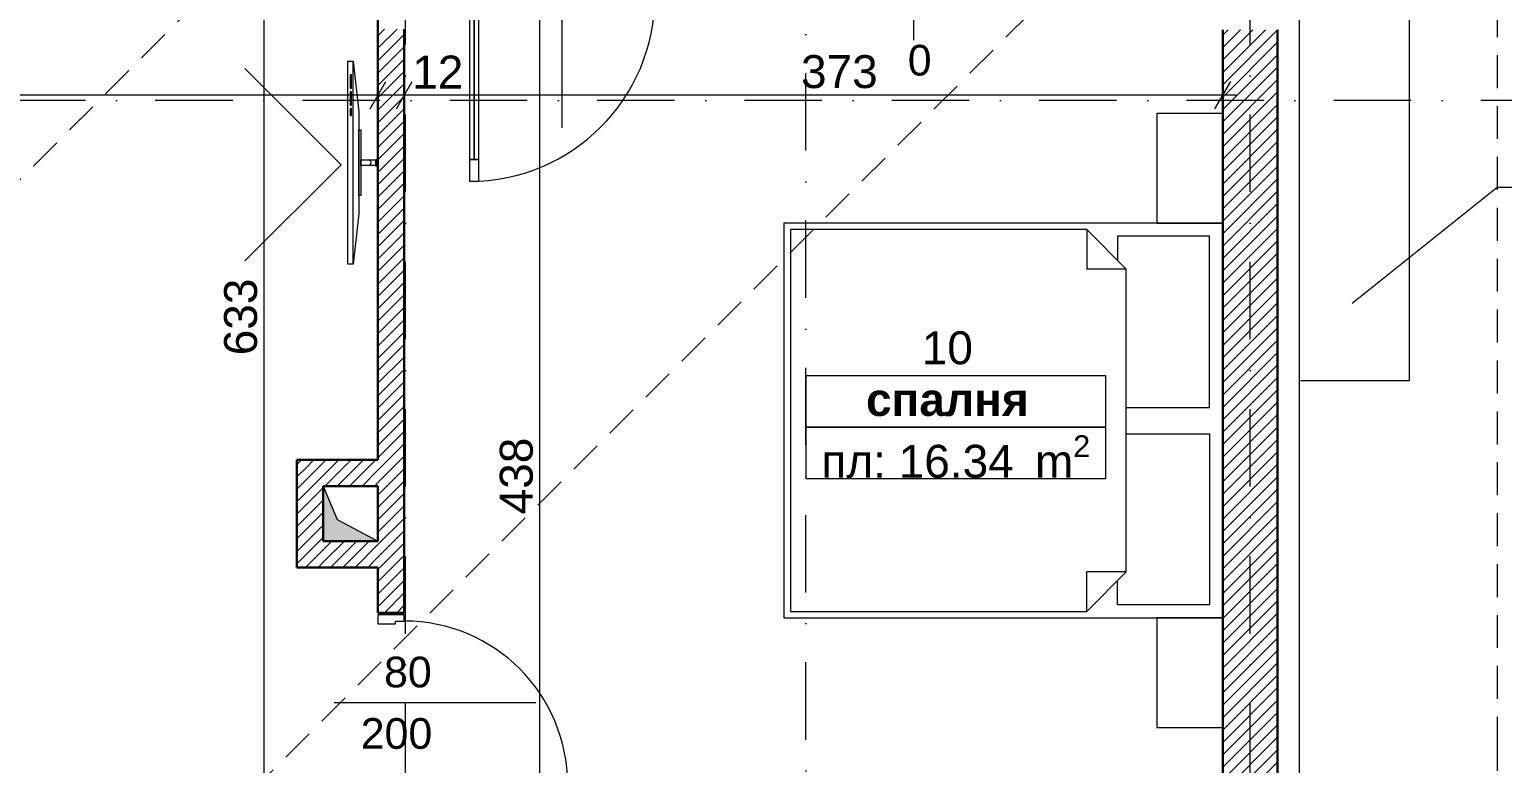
# Model space of a CAD drawing. Header units: centimetres. Extents: x -1463 to 1537, y -1556 to 644.
# Drawn here: x -152 to 519, y -382 to -47 of the extents above; entities that cross this region are included whole.
import ezdxf

# ---------------------------------------------------------------- set-up
doc = ezdxf.new("R2010")
doc.units = ezdxf.units.CM
doc.header["$MEASUREMENT"] = 0
doc.linetypes.add('Dashed', pattern=[23.2, 15, -8.2])
doc.linetypes.add('Dot & Dashed', pattern=[67.027776, 35.277777, -17.638888, 0, -14.111111])
for name, color, linetype in [('fill', 7, 'Continuous'), ('линии', 7, 'Continuous'), ('обзавеждане', 7, 'Continuous'), ('оси', 7, 'Continuous'), ('площи', 7, 'Continuous'), ('размери', 7, 'Continuous'), ('разрези', 7, 'Continuous'), ('стени', 7, 'Continuous'), ('щриховка', 7, 'Continuous')]:
    doc.layers.add(name, color=color, linetype=linetype)
doc.styles.add('GENERATED_STYLE_1', font='arial.ttf')
doc.styles.add('GENERATED_STYLE_2', font='arial.ttf')
doc.dimstyles.new('GENERATED_STYLE__1', dxfattribs={"dimtxt": 15, "dimasz": 9.5, "dimexe": 0.18, "dimexo": 0.0625, "dimgap": 0, "dimtad": 1, "dimzin": 0, "dimdsep": 46, "dimtxsty": 'GENERATED_STYLE_1', "dimblk": 'ARROWHEAD_2', "dimblk1": 'ARROWHEAD_2', "dimblk2": 'ARROWHEAD_2', "dimcen": 0.09, "dimse1": 1, "dimse2": 1, "dimclrd": 151, "dimclre": 151, "dimclrt": 7, "dimadec": 0, "dimazin": 0, "dimtfac": 1, "dimtdec": 4, "dimtmove": 0, "dimatfit": 3, "dimfxl": 0, "dimtolj": 1, "dimtzin": 0, "dimarcsym": 0})
doc.dimstyles.new('GENERATED_STYLE__2', dxfattribs={"dimtxt": 15, "dimasz": 9.5, "dimexe": 0.18, "dimexo": 0.0625, "dimgap": 0, "dimtad": 1, "dimtih": 1, "dimtoh": 1, "dimzin": 0, "dimdsep": 46, "dimtxsty": 'GENERATED_STYLE_1', "dimblk": 'ARROWHEAD_2', "dimblk1": 'ARROWHEAD_2', "dimblk2": 'ARROWHEAD_2', "dimcen": 0.09, "dimse1": 1, "dimse2": 1, "dimclrd": 151, "dimclre": 151, "dimclrt": 7, "dimadec": 0, "dimazin": 0, "dimtfac": 1, "dimtdec": 4, "dimtmove": 0, "dimatfit": 3, "dimfxl": 0, "dimtolj": 1, "dimtzin": 0, "dimarcsym": 0})
pattern_1 = [(45, (0, 0), (-2.828427, 2.828427), [])]

# ---------------------------------------------------------------- blocks, each defined once
blk = doc.blocks.new('*D8')
at = {"layer": 'размери', "color": 161, "linetype": 'Continuous', "lineweight": 13}
for p, q in [((14.95, -83.27), (22.17, -70.77)), ((387.95, -83.27), (395.17, -70.77))]:
    blk.add_line(p, q, dxfattribs=at)
at = {"layer": 'размери', "color": 151, "linetype": 'Continuous', "lineweight": 13}
for p, q in [((391.56, -67.64), (391.56, -86.39)), ((391.56, -77.02), (18.56, -77.02)), ((397.67, -77.02), (391.56, -77.02))]:
    blk.add_line(p, q, dxfattribs=at)
at = {"layer": 'размери', "color": 7, "lineweight": 30, "char_height": 15, "attachment_point": 7, "style": 'GENERATED_STYLE_1'}
for s, insert in [('\\A1;{\\pql;\\fArial|b0|i0|c204|p0;\\W1.000000;12}', (22.17, -74.02)), ('\\A1;{\\pql;\\fArial|b0|i0|c204|p0;\\W1.000000;373}', (199.34, -74.02))]:
    blk.add_mtext(s, dxfattribs=dict(at, insert=insert))
blk = doc.blocks.new('ARROWHEAD_2')
at = {"color": 0, "linetype": 'Continuous', "lineweight": 0}
for p, q in [((0, 0), (-1, 0)), ((-0.378, -0.655), (0.378, 0.655))]:
    blk.add_line(p, q, dxfattribs=at)
blk = doc.blocks.new('*D9')
at = {"layer": 'размери', "color": 161, "linetype": 'Continuous', "lineweight": 13}
for p, q in [((2.95, -83.27), (10.17, -70.77)), ((14.95, -83.27), (22.17, -70.77))]:
    blk.add_line(p, q, dxfattribs=at)
at = {"layer": 'размери', "color": 151, "linetype": 'Continuous', "lineweight": 13}
for p, q in [((6.56, -67.64), (6.56, -86.39)), ((18.56, -67.64), (18.56, -86.39)), ((18.56, -77.02), (6.56, -77.02)), ((391.56, -77.02), (18.56, -77.02))]:
    blk.add_line(p, q, dxfattribs=at)
blk = doc.blocks.new('*D10')
at = {"layer": 'размери', "color": 161, "linetype": 'Continuous', "lineweight": 13}
for p, q in [((-447.05, -83.27), (-439.83, -70.77)), ((2.95, -83.27), (10.17, -70.77))]:
    blk.add_line(p, q, dxfattribs=at)
at = {"layer": 'размери', "color": 151, "linetype": 'Continuous', "lineweight": 13}
for p, q in [((-443.44, -67.64), (-443.44, -86.39)), ((6.56, -67.64), (6.56, -86.39)), ((-443.44, -77.02), (-468.44, -77.02)), ((6.56, -77.02), (-443.44, -77.02)), ((18.56, -77.02), (6.56, -77.02))]:
    blk.add_line(p, q, dxfattribs=at)
at = {"layer": 'размери', "color": 7, "lineweight": 30, "char_height": 15, "attachment_point": 7, "style": 'GENERATED_STYLE_1'}
for s, insert in [('\\A1;{\\pql;\\fArial|b0|i0|c204|p0;\\W1.000000;25}', (-439.83, -74.02)), ('\\A1;{\\pql;\\fArial|b0|i0|c204|p0;\\W1.000000;450}', (-224.16, -74.02))]:
    blk.add_mtext(s, dxfattribs=dict(at, insert=insert))
blk = doc.blocks.new('*D57')
at = {"layer": 'размери', "color": 151, "linetype": 'Continuous', "lineweight": 13}
for p, q in [((581.02, -6.97), (581.02, 163.03)), ((581.02, -469.97), (581.02, -6.97)), ((590.39, -469.97), (571.64, -469.97))]:
    blk.add_line(p, q, dxfattribs=at)
at = {"layer": 'размери', "color": 161, "linetype": 'Continuous', "lineweight": 13}
for p, q in [((574.77, -3.36), (587.27, -10.58)), ((574.77, -466.36), (587.27, -473.58))]:
    blk.add_line(p, q, dxfattribs=at)
at = {"layer": 'размери', "color": 7, "lineweight": 30, "insert": (578.02, -255.63), "char_height": 15, "attachment_point": 7, "rotation": 90, "style": 'GENERATED_STYLE_1'}
blk.add_mtext('\\A1;{\\pql;\\fArial|b0|i0|c204|p0;\\W1.000000;463}', dxfattribs=at)
blk = doc.blocks.new('*D58')
at = {"layer": 'размери', "color": 151, "linetype": 'Continuous', "lineweight": 13}
for p, q in [((581.02, 163.03), (581.02, 173.03)), ((590.39, 163.03), (571.64, 163.03)), ((581.02, -6.97), (581.02, 163.03)), ((590.39, -6.97), (571.64, -6.97)), ((581.02, -469.97), (581.02, -6.97))]:
    blk.add_line(p, q, dxfattribs=at)
at = {"layer": 'размери', "color": 161, "linetype": 'Continuous', "lineweight": 13}
for p, q in [((574.77, 166.64), (587.27, 159.42)), ((574.77, -3.36), (587.27, -10.58))]:
    blk.add_line(p, q, dxfattribs=at)
at = {"layer": 'размери', "color": 7, "lineweight": 30, "char_height": 15, "attachment_point": 7, "rotation": 90, "style": 'GENERATED_STYLE_1'}
for s, insert in [('\\A1;{\\pql;\\fArial|b0|i0|c204|p0;\\W1.000000;10}', (578.02, 136.54)), ('\\A1;{\\pql;\\fArial|b0|i0|c204|p0;\\W1.000000;170}', (578.02, 49.43))]:
    blk.add_mtext(s, dxfattribs=dict(at, insert=insert))
blk = doc.blocks.new('*D68')
at = {"layer": 'размери', "color": 161, "linetype": 'Continuous', "lineweight": 13}
for p, q in [((604.77, -28.36), (617.27, -35.58)), ((604.77, -466.36), (617.27, -473.58))]:
    blk.add_line(p, q, dxfattribs=at)
at = {"layer": 'размери', "color": 151, "linetype": 'Continuous', "lineweight": 13}
for p, q in [((611.02, -469.97), (611.02, -31.97)), ((620.39, -469.97), (601.64, -469.97))]:
    blk.add_line(p, q, dxfattribs=at)
at = {"layer": 'размери', "color": 7, "lineweight": 30, "char_height": 15, "attachment_point": 7, "rotation": 90, "style": 'GENERATED_STYLE_1'}
for s, insert in [('\\A1;{\\pql;\\fArial|b0|i0|c204|p0;\\W1.000000;25}', (608.02, -58.46)), ('\\A1;{\\pql;\\fArial|b0|i0|c204|p0;\\W1.000000;438}', (608.02, -279.57))]:
    blk.add_mtext(s, dxfattribs=dict(at, insert=insert))
blk = doc.blocks.new('*D69')
at = {"layer": 'размери', "color": 151, "linetype": 'Continuous', "lineweight": 13}
for p, q in [((611.02, -6.97), (611.02, 138.03)), ((620.39, -6.97), (601.64, -6.97)), ((611.02, -31.97), (611.02, -6.97)), ((620.39, -31.97), (601.64, -31.97)), ((611.02, -469.97), (611.02, -31.97))]:
    blk.add_line(p, q, dxfattribs=at)
at = {"layer": 'размери', "color": 161, "linetype": 'Continuous', "lineweight": 13}
for p, q in [((604.77, -3.36), (617.27, -10.58)), ((604.77, -28.36), (617.27, -35.58))]:
    blk.add_line(p, q, dxfattribs=at)
blk = doc.blocks.new('*D73')
at = {"layer": 'размери', "color": 161, "linetype": 'Continuous', "lineweight": 13}
for p, q in [((647.27, 169.42), (634.77, 176.64)), ((634.77, -1073.36), (647.27, -1080.58))]:
    blk.add_line(p, q, dxfattribs=at)
at = {"layer": 'размери', "color": 151, "linetype": 'Continuous', "lineweight": 13}
for p, q in [((641.02, 173.03), (641.02, 179.14)), ((650.39, 173.03), (631.64, 173.03)), ((641.02, -1076.97), (641.02, 173.03)), ((650.39, -1076.97), (631.64, -1076.97)), ((641.02, -1083.08), (641.02, -1076.97))]:
    blk.add_line(p, q, dxfattribs=at)
at = {"layer": 'размери', "color": 7, "lineweight": 30, "insert": (638.02, -477.71), "char_height": 15, "attachment_point": 7, "rotation": 90, "style": 'GENERATED_STYLE_1'}
blk.add_mtext('\\A1;{\\pql;\\fArial|b0|i0|c204|p0;\\W1.000000;1\xa0250}', dxfattribs=at)
blk = doc.blocks.new('*D145')
at = {"layer": 'размери', "color": 151, "linetype": 'Continuous', "lineweight": 13}
for p, q in [((80.29, -31.97), (80.29, -25.86)), ((89.66, -31.97), (70.91, -31.97)), ((80.29, -469.97), (80.29, -31.97)), ((89.66, -469.97), (70.91, -469.97)), ((80.29, -476.08), (80.29, -469.97))]:
    blk.add_line(p, q, dxfattribs=at)
at = {"layer": 'размери', "color": 161, "linetype": 'Continuous', "lineweight": 13}
for p, q in [((86.54, -35.58), (74.04, -28.36)), ((74.04, -466.36), (86.54, -473.58))]:
    blk.add_line(p, q, dxfattribs=at)
at = {"layer": 'размери', "color": 7, "lineweight": 30, "insert": (77.29, -268.13), "char_height": 15, "attachment_point": 7, "rotation": 90, "style": 'GENERATED_STYLE_1'}
blk.add_mtext('\\A1;{\\pql;\\fArial|b0|i0|c204|p0;\\W1.000000;438}', dxfattribs=at)
blk = doc.blocks.new('*D150')
at = {"layer": 'размери', "color": 161, "linetype": 'Continuous', "lineweight": 13}
for p, q in [((-39.12, 134.42), (-51.62, 141.64)), ((-51.62, -491.36), (-39.12, -498.58))]:
    blk.add_line(p, q, dxfattribs=at)
at = {"layer": 'размери', "color": 151, "linetype": 'Continuous', "lineweight": 13}
for p, q in [((-45.37, 138.03), (-45.37, 144.14)), ((-36, 138.03), (-54.75, 138.03)), ((-45.37, -494.97), (-45.37, 138.03)), ((-36, -494.97), (-54.75, -494.97))]:
    blk.add_line(p, q, dxfattribs=at)
at = {"layer": 'размери', "color": 7, "lineweight": 30, "insert": (-48.37, -195.63), "char_height": 15, "attachment_point": 7, "rotation": 90, "style": 'GENERATED_STYLE_1'}
blk.add_mtext('\\A1;{\\pql;\\fArial|b0|i0|c204|p0;\\W1.000000;633}', dxfattribs=at)

msp = doc.modelspace()

# ---------------------------------------------------------------- hatches: boundary and pattern name
at = {"layer": 'fill', "linetype": 'Continuous', "lineweight": 13}
h = msp.add_hatch(dxfattribs=at)
h.set_pattern_fill('Common_Brick', color=253, style=0, pattern_type=2)
h.set_pattern_definition(pattern_1)
h.paths.add_polyline_path([(18.557, -46.968), (6.557, -46.968), (6.557, -312.968), (18.557, -312.968)])
h = msp.add_hatch(dxfattribs=at)
h.set_pattern_fill('Common_Brick', color=253, style=0, pattern_type=2)
h.set_pattern_definition(pattern_1)
h.paths.add_polyline_path([(416.557, -47.22), (391.557, -47.22), (391.557, -394.968), (416.557, -394.968)])
h = msp.add_hatch(dxfattribs=at)
h.set_pattern_fill('Common_Brick', color=253, style=0, pattern_type=2)
h.set_pattern_definition(pattern_1)
h.paths.add_polyline_path([(-30.445, -243.274), (-18.443, -255.277), (-18.443, -243.274)])
h = msp.add_hatch(dxfattribs=at)
h.set_pattern_fill('Common_Brick', color=253, style=0, pattern_type=2)
h.set_pattern_definition(pattern_1)
h.paths.add_polyline_path([(-30.445, -255.277), (-18.443, -255.277), (-30.445, -243.274)])
h = msp.add_hatch(dxfattribs=at)
h.set_pattern_fill('Common_Brick', color=253, style=0, pattern_type=2)
h.set_pattern_definition(pattern_1)
h.paths.add_polyline_path([(-18.443, -255.277), (6.557, -255.277), (6.557, -243.274), (-18.443, -243.274)])
h = msp.add_hatch(dxfattribs=at)
h.set_pattern_fill('Common_Brick', color=253, style=0, pattern_type=2)
h.set_pattern_definition(pattern_1)
h.paths.add_polyline_path([(-30.445, -255.277), (-30.445, -280.277), (-18.443, -280.277), (-18.443, -255.277)])
msp.add_hatch(color=37, dxfattribs=at).paths.add_polyline_path([(-18.443, -255.277), (-18.443, -280.277), (6.557, -280.277), (-12.028, -270.404)])
h = msp.add_hatch(dxfattribs=at)
h.set_pattern_fill('Common_Brick', color=253, style=0, pattern_type=2)
h.set_pattern_definition(pattern_1)
h.paths.add_polyline_path([(-18.443, -280.277), (-30.445, -280.277), (-30.445, -292.279)])
h = msp.add_hatch(dxfattribs=at)
h.set_pattern_fill('Common_Brick', color=253, style=0, pattern_type=2)
h.set_pattern_definition(pattern_1)
h.paths.add_polyline_path([(-18.443, -280.277), (-30.445, -292.279), (-18.443, -292.279)])
h = msp.add_hatch(dxfattribs=at)
h.set_pattern_fill('Common_Brick', color=253, style=0, pattern_type=2)
h.set_pattern_definition(pattern_1)
h.paths.add_polyline_path([(-18.443, -292.279), (6.557, -292.279), (6.557, -280.277), (-18.443, -280.277)])

# ---------------------------------------------------------------- linework, layer by layer
at = {"layer": 'линии', "color": 7, "linetype": 'Dashed', "lineweight": 13}
for p, q in [((-215.943, -175.026), (131.557, 173.189)), ((516.557, 173.189), (-153.522, -496.889)), ((516.557, 173.189), (516.557, -369.968)), ((516.557, -369.968), (516.557, -861.968))]:
    msp.add_line(p, q, dxfattribs=at)
at = {"layer": 'линии', "color": 7, "linetype": 'Continuous', "lineweight": 13}
for p, q in [((476.557, 152.982), (476.557, -207.251)), ((516.557, -119.166), (450.584, -171.959)), ((687.366, -119.166), (516.557, -119.166)), ((476.557, -207.251), (427.014, -207.251))]:
    msp.add_line(p, q, dxfattribs=at)
at = {"layer": 'обзавеждане', "color": 102, "linetype": 'Continuous', "lineweight": 15}
for p, q in [((-10.251, -108.763), (-54.071, -64.943)), ((-4.693, -154.121), (-4.693, -61.569)), ((-6.193, -67.739), (-6.193, -73.91)), ((-5.568, -67.739), (-6.193, -67.739)), ((-5.568, -73.91), (-5.568, -67.739)), ((-6.193, -73.91), (-5.568, -73.91)), ((-6.193, -75.452), (-6.193, -81.622)), ((-5.568, -75.452), (-6.193, -75.452)), ((-5.568, -81.622), (-5.568, -75.452)), ((-6.193, -81.622), (-5.568, -81.622)), ((-6.193, -83.165), (-6.193, -86.25)), ((-5.568, -83.165), (-6.193, -83.165)), ((-6.193, -86.25), (-5.568, -86.25)), ((-5.568, -86.25), (-5.568, -83.165)), ((361.557, -85.351), (361.557, -135.351)), ((391.557, -85.351), (361.557, -85.351)), ((391.557, -135.351), (391.557, -85.351)), ((-10.251, -108.763), (-54.071, -152.583)), ((191.557, -135.351), (191.557, -315.351)), ((391.557, -135.351), (191.557, -135.351)), ((329.557, -138.351), (194.557, -138.351)), ((194.557, -138.351), (194.557, -225.351)), ((347.557, -156.351), (329.557, -138.351)), ((329.557, -138.351), (329.557, -156.351)), ((361.557, -135.351), (391.557, -135.351)), ((391.557, -315.351), (391.557, -135.351)), ((385.557, -141.351), (343.557, -141.351)), ((343.557, -141.351), (343.557, -152.351)), ((385.557, -219.351), (385.557, -141.351)), ((343.557, -152.351), (347.557, -156.351)), ((347.557, -156.351), (329.557, -156.351)), ((347.557, -225.351), (347.557, -156.351)), ((347.557, -219.351), (385.557, -219.351)), ((194.557, -225.351), (194.557, -312.351)), ((347.557, -294.351), (347.557, -225.351)), ((347.557, -231.351), (385.557, -231.351)), ((385.557, -231.351), (385.557, -309.351)), ((329.557, -312.351), (347.557, -294.351)), ((329.557, -312.351), (329.557, -294.351)), ((347.557, -294.351), (329.557, -294.351)), ((343.557, -298.351), (347.557, -294.351)), ((343.557, -309.351), (343.557, -298.351)), ((191.557, -315.351), (391.557, -315.351)), ((194.557, -312.351), (329.557, -312.351)), ((385.557, -309.351), (343.557, -309.351)), ((361.557, -315.351), (361.557, -365.351)), ((391.557, -315.351), (361.557, -315.351)), ((391.557, -365.351), (391.557, -315.351)), ((361.557, -365.351), (391.557, -365.351))]:
    msp.add_line(p, q, dxfattribs=at)
for points in [[(-7.193, -154.121), (-7.193, -61.569), (-4.693, -61.569), (-2.193, -84.707), (-2.193, -130.983), (-4.693, -154.121)], [(-2.193, -122.845), (-2.193, -92.845), (-1.193, -92.845), (-1.193, -122.845)], [(-1.193, -109.095), (-1.193, -106.595), (5.557, -106.595), (5.557, -109.095)], [(5.557, -109.345), (5.557, -106.345), (6.557, -106.345), (6.557, -109.345)]]:
    msp.add_lwpolyline(points, close=True, dxfattribs=at)
msp.add_arc((2.182, -107.845), 1.25, 270, 90, dxfattribs=at)
at = {"layer": 'оси', "color": 102, "linetype": 'Dot & Dashed', "lineweight": 15}
for p, q in [((19.057, -1262.312), (19.057, 355.59)), ((404.057, -1262.312), (404.057, 355.59)), ((611.639, -79.468), (-1119.914, -79.468))]:
    msp.add_line(p, q, dxfattribs=at)
at = {"layer": 'площи', "color": 5, "linetype": 'Continuous', "lineweight": 13}
for p, q in [((201.686, -204.844), (338.091, -204.844)), ((201.686, -228.415), (201.686, -204.844)), ((338.091, -204.844), (338.091, -228.415)), ((338.091, -228.415), (201.686, -228.415)), ((201.686, -228.415), (338.091, -228.415)), ((201.686, -251.987), (201.686, -228.415)), ((338.091, -228.415), (338.091, -251.987)), ((338.091, -251.987), (201.686, -251.987))]:
    msp.add_line(p, q, dxfattribs=at)
at = {"layer": 'разрези', "color": 151, "linetype": 'Dot & Dashed', "lineweight": 13}
msp.add_line((201.519, -437.969), (201.519, 412.394), dxfattribs=at)
at = {"layer": 'стени', "color": 161, "linetype": 'Continuous', "lineweight": 13}
for p, q in [((250.557, 48.032), (250.557, -51.968)), ((90.557, -91.968), (90.557, 23.032)), ((78.557, -353.968), (-13.443, -353.968))]:
    msp.add_line(p, q, dxfattribs=at)
at = {"layer": 'стени', "color": 30, "linetype": 'Continuous', "lineweight": 20}
for p, q in [((50.357, -106.368), (50.357, -41.968)), ((48.357, -116.368), (48.357, -106.368)), ((48.357, -106.368), (52.357, -106.368)), ((52.357, -106.368), (52.357, -116.368)), ((52.357, -116.368), (48.357, -116.368))]:
    msp.add_line(p, q, dxfattribs=at)
at = {"layer": 'стени', "color": 7, "linetype": 'Continuous', "lineweight": 30}
for p, q in [((416.557, -394.968), (416.557, -47.22)), ((18.557, -312.968), (6.557, -312.968)), ((18.557, -312.968), (6.557, -312.968))]:
    msp.add_line(p, q, dxfattribs=at)
at = {"layer": 'стени', "color": 30, "linetype": 'Continuous', "lineweight": 13}
for p, q in [((18.557, -313.968), (6.557, -313.968)), ((6.557, -313.968), (6.557, -317.968)), ((18.557, -316.768), (18.557, -313.968)), ((6.557, -317.968), (14.557, -317.968)), ((14.557, -317.968), (14.557, -316.768)), ((14.557, -316.768), (18.557, -316.768))]:
    msp.add_line(p, q, dxfattribs=at)
at = {"layer": 'стени', "color": 30, "linetype": 'Continuous', "lineweight": 20}
msp.add_lwpolyline([(426.557, -459.968), (426.557, 3.032)], dxfattribs=at)
at = {"layer": 'стени', "color": 7, "linetype": 'Continuous', "lineweight": 30}
for points in [[(6.557, -31.968), (6.557, -243.274)], [(18.557, -312.968), (18.557, -46.968)], [(391.557, -47.22), (391.557, -394.968)], [(-30.445, -243.274), (-18.443, -243.274)], [(-30.445, -243.274), (-30.445, -280.277)], [(6.557, -243.274), (-18.443, -243.274)], [(-18.443, -280.277), (-18.443, -255.277)], [(-18.443, -255.277), (6.557, -255.277)], [(6.557, -255.277), (6.557, -280.277)], [(-30.445, -292.279), (-30.445, -280.277)], [(6.557, -280.277), (-18.443, -280.277)], [(-30.445, -292.279), (6.557, -292.279)], [(6.557, -292.279), (6.557, -312.968)]]:
    msp.add_lwpolyline(points, dxfattribs=at)
at = {"layer": 'стени', "color": 30, "linetype": 'Continuous', "lineweight": 20}
for points in [[(48.357, -106.368), (48.357, -41.968), (50.357, -41.968), (50.357, -106.368)], [(50.357, -106.368), (50.357, -41.968), (52.357, -41.968), (52.357, -106.368)]]:
    msp.add_lwpolyline(points, close=True, dxfattribs=at)
at = {"layer": 'стени', "color": 8, "linetype": 'Continuous', "lineweight": 15}
for centre, radius, start, end in [((48.357, -31.968), 84.4, 270, 0), ((18.557, -391.168), 74.4, 0, 90)]:
    msp.add_arc(centre, radius, start, end, dxfattribs=at)
at = {"layer": 'щриховка', "color": 7, "linetype": 'Continuous', "lineweight": 13}
msp.add_lwpolyline([(-18.443, -255.277), (-12.028, -270.404), (6.557, -280.277), (-18.443, -280.277)], close=True, dxfattribs=at)

# ---------------------------------------------------------------- texts
at = {"layer": 'площи', "color": 161, "linetype": 'Continuous', "lineweight": 13, "char_height": 15, "attachment_point": 2}
for s, insert, style in [('\\A1;{\\pqc;\\pt0,50;\\fArial|b0|i0|c204|p0;\\W1.000000;10\\fArial|b0|i0|c204|p0;\\W1.000000;\\A1{\\H.66x;\\S^  ;}\\fArial|b0|i0|c204|p0;\\W1.000000;\\fArial|b0|i0|c204|p0;\\W1.000000;\\A1{\\H.66x;\\S^  ;}}', (269.888, -184.701), 'GENERATED_STYLE_1'), ('\\A1;{\\pqc;\\pt0,50;\\fArial|b1|i0|c204|p0;\\W1.000000;спалня\\fArial|b1|i0|c204|p0;\\W1.000000;\\A1{\\H.66x;\\S^  ;}\\fArial|b1|i0|c204|p0;\\W1.000000;\\fArial|b1|i0|c204|p0;\\W1.000000;\\A1{\\H.66x;\\S^  ;}}', (269.888, -208.273), 'GENERATED_STYLE_2'), ('\\A1;{\\pqc;\\pt0,50;\\fArial|b0|i0|c204|p0;\\W1.000000;пл: 16.34\\fArial|b0|i0|c204|p0;\\W1.000000;\\A1{\\H.66x;\\S^  ;}\\fArial|b0|i0|c204|p0;\\W1.000000; m\\fArial|b0|i0|c204|p0;\\W1.000000;\\A1{\\H.66x;\\S2^  ;}}', (269.888, -232.058), 'GENERATED_STYLE_1')]:
    msp.add_mtext(s, dxfattribs=dict(at, insert=insert, style=style))
at = {"layer": 'стени', "color": 161, "linetype": 'Continuous', "lineweight": 13, "insert": (242.557, -72.203), "char_height": 14, "attachment_point": 7, "style": 'GENERATED_STYLE_1'}
msp.add_mtext('\\A1;{\\pql;\\pt0;\\fArial|b0|i0|c204|p0;\\W1.000000; 0\\fArial|b0|i0|c204|p0;\\W1.000000;\\A1{\\H.66x;\\S^  ;}\\fArial|b0|i0|c204|p0;\\W1.000000;\\fArial|b0|i0|c204|p0;\\W1.000000;}', dxfattribs=at)
at = {"layer": 'стени', "color": 5, "linetype": 'Continuous', "lineweight": 13, "char_height": 14, "attachment_point": 7, "style": 'GENERATED_STYLE_1'}
for s, insert in [('\\A1;{\\pql;\\pt10;\\fArial|b0|i0|c204|p0;\\W1.000000;80}', (9.309, -347.203)), ('\\A1;{\\pql;\\pt10;\\fArial|b0|i0|c204|p0;\\W1.000000;200}', (-1.315, -375.203))]:
    msp.add_mtext(s, dxfattribs=dict(at, insert=insert))

# ---------------------------------------------------------------- dimensions: what is measured, and where the dimension line sits
at = {"layer": 'размери', "color": 151, "linetype": 'Continuous', "lineweight": 13}
for base, p1, p2, picture, middle in [((641.019, 173.032), (-858.443, -1076.968), (-478.443, 173.032), '*D73', (630.519, -451.976)), ((581.019, 163.032), (416.557, -6.968), (31.557, 163.032), '*D58', (570.519, 66.553)), ((581.019, -6.968), (416.557, -469.968), (416.557, -6.968), '*D57', (570.519, -238.506)), ((-45.371, 138.032), (6.557, -494.968), (6.557, 138.032), '*D150', (-55.871, -178.506)), ((611.019, -6.968), (391.557, -31.968), (416.557, -6.968), '*D69', (600.519, -47.047)), ((80.288, -31.968), (18.557, -469.968), (31.557, -31.968), '*D145', (69.788, -251.006)), ((611.019, -31.968), (391.557, -469.968), (391.557, -31.968), '*D68', (600.519, -262.447))]:
    dim = msp.add_linear_dim(base=base, p1=p1, p2=p2, angle=90, dimstyle='GENERATED_STYLE__1', dxfattribs=at)
    dim.commit()
    dim.dimension.update_dxf_attribs({"geometry": picture, "text_midpoint": middle, "dimtype": 160, "text_rotation": 90})
for base, p1, p2, picture, middle in [((18.557, -77.018), (391.557, -31.968), (18.557, -263.468), '*D8', (216.46, -66.518)), ((-443.443, -77.018), (6.557, -263.468), (-443.443, -384.468), '*D10', (-207.04, -66.518)), ((6.557, -77.018), (18.557, -263.468), (6.557, -263.468), '*D9', (33.585, -66.518))]:
    dim = msp.add_linear_dim(base=base, p1=p1, p2=p2, angle=180, dimstyle='GENERATED_STYLE__2', dxfattribs=at)
    dim.commit()
    dim.dimension.update_dxf_attribs({"geometry": picture, "text_midpoint": middle, "dimtype": 160})

doc.saveas('drawing.dxf')
